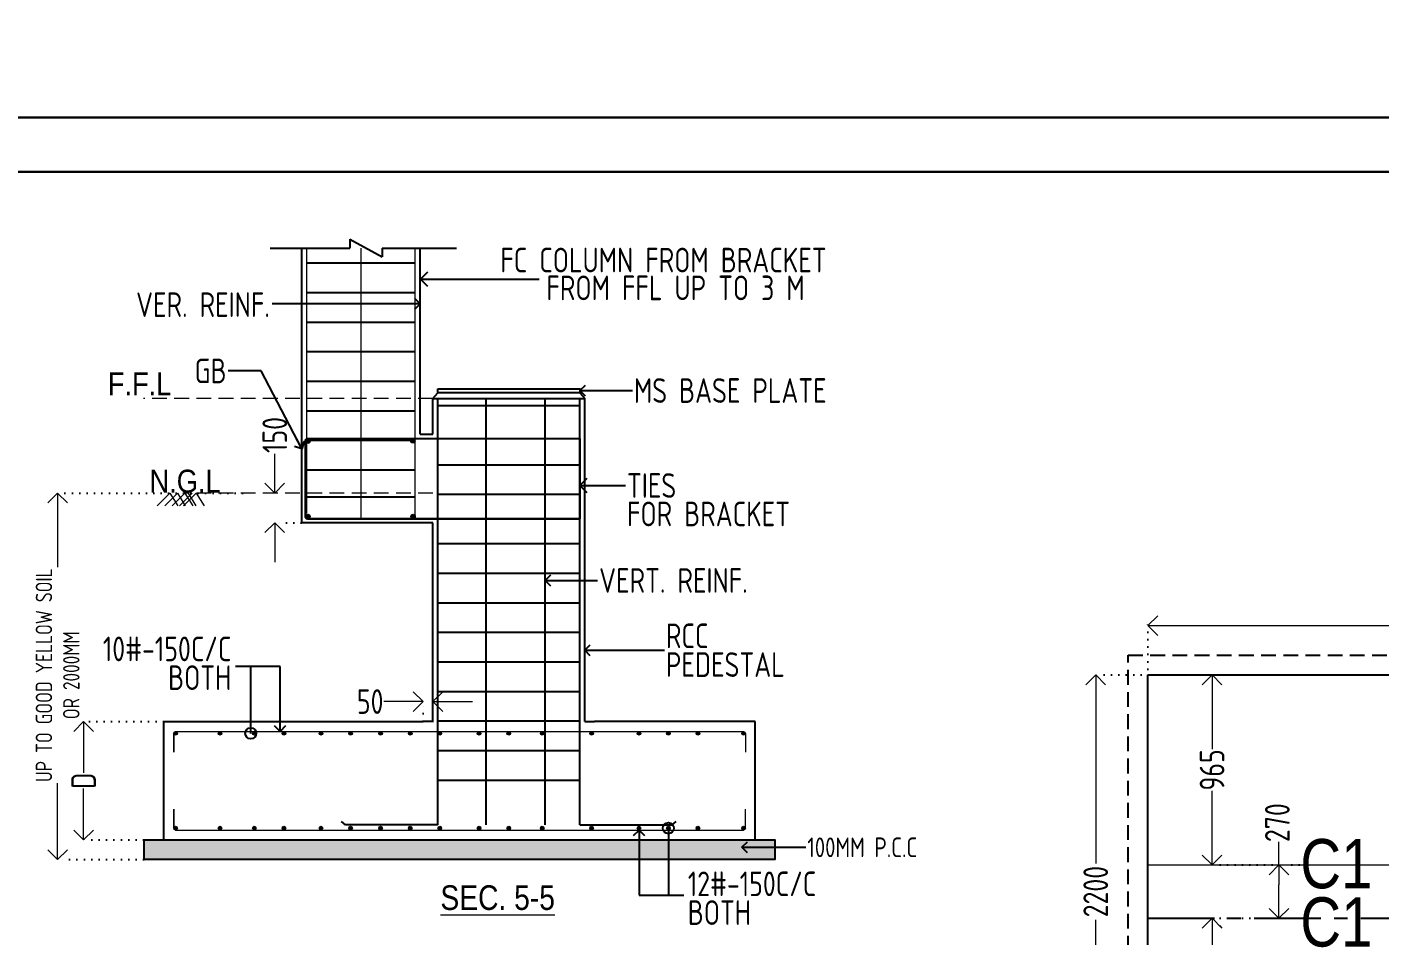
# Model space of a CAD drawing. Header units: inches. Extents: x -605 to 2991212, y -2872845 to 0.
# Drawn here: x 2415120 to 2428848, y -2122814 to -2113589 of the extents above; entities that cross this region are included whole.
import ezdxf
from ezdxf import colors
from ezdxf.entities.mleader import LeaderData, LeaderLine
from ezdxf.enums import TextEntityAlignment as Align
from ezdxf.math import Vec2, Vec3

# ---------------------------------------------------------------- set-up
doc = ezdxf.new("R2010")
doc.units = ezdxf.units.IN
doc.header["$LTSCALE"] = 600
doc.header["$MEASUREMENT"] = 0
for name, pattern in [('CENTER', [2, 1.25, -0.25, 0.25, -0.25]), ('DASHED2', [0.375, 0.25, -0.125]), ('DOT2', [0.125, 0, -0.125]), ('HIDDEN', [0.375, 0.25, -0.125])]:
    doc.linetypes.add(name, pattern=pattern)
for name, color, linetype, lineweight in [('PV_TEXT_ROMANS', 7, 'Continuous', 0), ('rDIMension', 1, 'Continuous', 18), ('rPCC DASH', 9, 'HIDDEN', 15), ('rRCC 1', 3, 'Continuous', 25), ('rRCC 2', 40, 'Continuous', 15), ('rREINF 1', 1, 'Continuous', 25), ('rSHEET', 2, 'Continuous', 30), ('TEXT3', 7, 'Continuous', 30)]:
    doc.layers.add(name, color=color, linetype=linetype, lineweight=lineweight)
doc.layers.add('S&T_HATCH', color=7, linetype='Continuous')
doc.layers.add('SnT-CENTER2', color=8, linetype='CENTER')
doc.styles.add('DIM', font='geniso.shx', dxfattribs={"width": 0.85})
doc.styles.add('J.P', font='ARIALN.TTF')
doc.styles.add('ROMANS', font='arial.ttf')
doc.styles.add('TEXT3', font='geniso.shx')
doc.dimstyles.new('ST-150', dxfattribs={"dimscale": 75, "dimtxt": 3, "dimasz": 2, "dimexe": 0.18, "dimexo": 0.0625, "dimgap": 0.2, "dimtad": 0, "dimdec": 0, "dimlfac": 2, "dimzin": 0, "dimdsep": 46, "dimtxsty": 'DIM', "dimblk": 'OPEN90', "dimcen": 0.09, "dimclrd": 256, "dimclrt": 7, "dimadec": 0, "dimazin": 0, "dimtfac": 1, "dimtdec": 0, "dimtofl": 0, "dimtmove": 0, "dimatfit": 3, "dimldrblk": 'OPEN90', "dimfxl": 1, "dimtolj": 1, "dimtzin": 0, "dimlwd": -1, "dimarcsym": 0})
doc.dimstyles.new('ST-50', dxfattribs={"dimscale": 100, "dimtxt": 2.5, "dimasz": 2, "dimexe": 0.18, "dimexo": 0.0625, "dimgap": 0.2, "dimtad": 0, "dimdec": 0, "dimlfac": 0.5, "dimzin": 0, "dimdsep": 46, "dimtxsty": 'DIM', "dimblk": 'OPEN90', "dimcen": 0.09, "dimclrd": 256, "dimclrt": 7, "dimadec": 0, "dimazin": 0, "dimtfac": 1, "dimtdec": 0, "dimtofl": 0, "dimtmove": 0, "dimatfit": 3, "dimldrblk": 'OPEN90', "dimfxl": 1, "dimtolj": 1, "dimtzin": 0, "dimlwd": -1, "dimarcsym": 0})

# ---------------------------------------------------------------- blocks, each defined once
blk = doc.blocks.new('_Open90')
at = {"color": 0, "linetype": 'ByBlock', "lineweight": -2}
for p, q in [((0, 0), (-1, 0)), ((-0.5, 0.5), (0, 0)), ((0, 0), (-0.5, -0.5))]:
    blk.add_line(p, q, dxfattribs=at)
blk = doc.blocks.new('*D26')
at = {"layer": 'Defpoints', "color": 0, "transparency": 16777216}
for p in [(2415430.485685596, -2118319.388490241), (2417313.856515855, -2118319.388490241), (2416309.080158251, -2122038.75070805)]:
    blk.add_point(p, dxfattribs=at)
at = {"layer": 'rDIMension', "color": 0, "linetype": 'DOT2', "lineweight": -2, "transparency": 16777216}
for p, q in [((2417307.606515855, -2118319.388490241), (2415412.485685596, -2118319.388490241)), ((2416302.830158251, -2122038.75070805), (2415412.485685596, -2122038.75070805))]:
    blk.add_line(p, q, dxfattribs=at)
at = {"layer": 'rDIMension', "transparency": 16777216}
for p, q in [((2415430.485685596, -2118519.388490241), (2415430.485685596, -2119071.14888398)), ((2415430.485685596, -2121838.75070805), (2415430.485685596, -2121264.492983981))]:
    blk.add_line(p, q, dxfattribs=at)
at = {"layer": 'rDIMension', "transparency": 16777216, "xscale": 200, "yscale": 200, "zscale": 200}
for p, rotation in [((2415430.485685596, -2118319.388490241), 90), ((2415430.485685596, -2122038.75070805), 270)]:
    blk.add_blockref('_Open90', p, dxfattribs=dict(at, rotation=rotation))
at = {"layer": 'rDIMension', "color": 7, "transparency": 16777216, "insert": (2415430.485685595, -2120167.82093398), "char_height": 250, "attachment_point": 5, "rotation": 90, "style": 'DIM'}
blk.add_mtext('\\A1;{\\H0.66667x;UP TO GOOD YELLOW SOIL\\POR 2000MM}', dxfattribs=at)
blk = doc.blocks.new('*D27')
at = {"layer": 'Defpoints', "color": 0, "transparency": 16777216}
for p in [(2417571.647917353, -2118319.388490241), (2417633.927539688, -2118619.388490241), (2417909.080158255, -2118619.388490241)]:
    blk.add_point(p, dxfattribs=at)
at = {"layer": 'rDIMension', "transparency": 16777216}
for p, q in [((2417633.927539688, -2118119.388490241), (2417633.927539688, -2117919.38849024)), ((2417633.927539688, -2118819.388490241), (2417633.927539688, -2119019.388490241))]:
    blk.add_line(p, q, dxfattribs=at)
at = {"layer": 'rDIMension', "color": 0, "linetype": 'DOT2', "lineweight": -2, "transparency": 16777216}
for p, q in [((2417577.897917353, -2118319.388490241), (2417651.927539688, -2118319.388490241)), ((2417902.830158255, -2118619.388490241), (2417615.927539688, -2118619.388490241))]:
    blk.add_line(p, q, dxfattribs=at)
at = {"layer": 'rDIMension', "transparency": 16777216, "xscale": 200, "yscale": 200, "zscale": 200}
for p, rotation in [((2417633.927539688, -2118319.388490241), 270), ((2417633.927539688, -2118619.388490241), 90)]:
    blk.add_blockref('_Open90', p, dxfattribs=dict(at, rotation=rotation))
at = {"layer": 'rDIMension', "color": 7, "transparency": 16777216, "insert": (2417633.927539687, -2117729.304828822), "char_height": 250, "attachment_point": 5, "rotation": 90, "style": 'DIM'}
blk.add_mtext('\\A1;150', dxfattribs=at)
blk = doc.blocks.new('*D29')
at = {"layer": 'Defpoints', "color": 0, "transparency": 16777216}
for p in [(2419139.080158243, -2120434.940736916), (2419139.080158243, -2120638.750708048), (2419239.080158243, -2120638.750708048)]:
    blk.add_point(p, dxfattribs=at)
at = {"layer": 'rDIMension', "transparency": 16777216}
for p, q in [((2418939.080158243, -2120434.940736916), (2418739.080158243, -2120434.940736916)), ((2419439.080158243, -2120434.940736916), (2419639.080158243, -2120434.940736916))]:
    blk.add_line(p, q, dxfattribs=at)
at = {"layer": 'rDIMension', "color": 0, "linetype": 'DOT2', "lineweight": -2, "transparency": 16777216}
for p, q in [((2419139.080158243, -2120632.500708048), (2419139.080158243, -2120416.940736916)), ((2419239.080158243, -2120632.500708048), (2419239.080158243, -2120416.940736916))]:
    blk.add_line(p, q, dxfattribs=at)
at = {"layer": 'rDIMension', "transparency": 16777216, "xscale": 200, "yscale": 200, "zscale": 200}
blk.add_blockref('_Open90', (2419139.080158243, -2120434.940736916), dxfattribs=at)
at = {"layer": 'rDIMension', "transparency": 16777216, "xscale": 200, "yscale": 200, "zscale": 200, "rotation": 180}
blk.add_blockref('_Open90', (2419239.080158243, -2120434.940736916), dxfattribs=at)
at = {"layer": 'rDIMension', "color": 7, "transparency": 16777216, "insert": (2418602.121496825, -2120434.940736916), "char_height": 250, "attachment_point": 5, "style": 'DIM'}
blk.add_mtext('\\A1;50', dxfattribs=at)
blk = doc.blocks.new('*D28')
at = {"layer": 'Defpoints', "color": 0, "transparency": 16777216}
for p in [(2415693.461995681, -2120638.750708049), (2419139.080158244, -2120638.750708049), (2416309.080158251, -2121838.75070805)]:
    blk.add_point(p, dxfattribs=at)
at = {"layer": 'rDIMension', "color": 0, "linetype": 'DOT2', "lineweight": -2, "transparency": 16777216}
for p, q in [((2419132.830158244, -2120638.750708049), (2415675.461995681, -2120638.750708049)), ((2416302.830158251, -2121838.75070805), (2415675.461995681, -2121838.75070805))]:
    blk.add_line(p, q, dxfattribs=at)
at = {"layer": 'rDIMension', "transparency": 16777216}
for p, q in [((2415693.461995681, -2120838.750708049), (2415693.461995681, -2121159.574306787)), ((2415693.461995681, -2121638.75070805), (2415693.461995681, -2121317.927109312))]:
    blk.add_line(p, q, dxfattribs=at)
at = {"layer": 'rDIMension', "transparency": 16777216, "xscale": 200, "yscale": 200, "zscale": 200}
for p, rotation in [((2415693.461995681, -2120638.750708049), 90), ((2415693.461995681, -2121838.75070805), 270)]:
    blk.add_blockref('_Open90', p, dxfattribs=dict(at, rotation=rotation))
at = {"layer": 'rDIMension', "color": 7, "transparency": 16777216, "insert": (2415693.46199568, -2121238.750708049), "char_height": 250, "attachment_point": 5, "rotation": 90, "style": 'DIM'}
blk.add_mtext('\\A1;D', dxfattribs=at)
blk = doc.blocks.new('*D515')
at = {"layer": 'Defpoints', "color": 0, "linetype": 'ByBlock'}
for p in [(2427144.071229577, -2120163.771297337), (2427758.966843121, -2120163.771297337), (2427758.966843121, -2122093.771297337)]:
    blk.add_point(p, dxfattribs=at)
at = {"layer": 'rDIMension', "color": 0, "linetype": 'DOT2', "lineweight": -2}
for p, q in [((2427752.716843121, -2120163.771297337), (2427126.071229577, -2120163.771297337)), ((2427752.716843121, -2122093.771297337), (2427126.071229577, -2122093.771297337))]:
    blk.add_line(p, q, dxfattribs=at)
at = {"layer": 'rDIMension', "linetype": 'ByBlock'}
for p, q in [((2427144.071229577, -2120363.771297337), (2427144.071229577, -2120917.521297336)), ((2427144.071229577, -2121893.771297337), (2427144.071229577, -2121340.021297336))]:
    blk.add_line(p, q, dxfattribs=at)
at = {"layer": 'rDIMension', "linetype": 'ByBlock', "xscale": 200, "yscale": 200, "zscale": 200}
for p, rotation in [((2427144.071229577, -2120163.771297337), 90), ((2427144.071229577, -2122093.771297337), 270)]:
    blk.add_blockref('_Open90', p, dxfattribs=dict(at, rotation=rotation))
at = {"layer": 'rDIMension', "color": 7, "linetype": 'ByBlock', "insert": (2427144.071229577, -2121128.771297337), "char_height": 250, "attachment_point": 5, "rotation": 90, "style": 'DIM'}
blk.add_mtext('\\A1;965', dxfattribs=at)
blk = doc.blocks.new('*D516')
at = {"layer": 'Defpoints', "color": 0, "linetype": 'ByBlock'}
for p in [(2427758.966843121, -2122633.771297337), (2427144.071229577, -2124563.771297337), (2427758.966843121, -2124563.771297337)]:
    blk.add_point(p, dxfattribs=at)
at = {"layer": 'rDIMension', "color": 0, "linetype": 'DOT2', "lineweight": -2}
for p, q in [((2427752.716843121, -2122633.771297337), (2427126.071229577, -2122633.771297337)), ((2427752.716843121, -2124563.771297337), (2427126.071229577, -2124563.771297337))]:
    blk.add_line(p, q, dxfattribs=at)
at = {"layer": 'rDIMension', "linetype": 'ByBlock'}
for p, q in [((2427144.071229577, -2122833.771297337), (2427144.071229577, -2123387.521297336)), ((2427144.071229577, -2124363.771297337), (2427144.071229577, -2123810.021297336))]:
    blk.add_line(p, q, dxfattribs=at)
at = {"layer": 'rDIMension', "linetype": 'ByBlock', "xscale": 200, "yscale": 200, "zscale": 200}
for p, rotation in [((2427144.071229577, -2122633.771297337), 90), ((2427144.071229577, -2124563.771297337), 270)]:
    blk.add_blockref('_Open90', p, dxfattribs=dict(at, rotation=rotation))
at = {"layer": 'rDIMension', "color": 7, "linetype": 'ByBlock', "insert": (2427144.071229577, -2123598.771297337), "char_height": 250, "attachment_point": 5, "rotation": 90, "style": 'DIM'}
blk.add_mtext('\\A1;965', dxfattribs=at)
blk = doc.blocks.new('*D517')
at = {"layer": 'Defpoints', "color": 0, "linetype": 'ByBlock'}
for p in [(2427822.576734177, -2122093.771297337), (2428034.609704365, -2122093.771297337), (2428034.609704365, -2122633.771297337)]:
    blk.add_point(p, dxfattribs=at)
at = {"layer": 'rDIMension', "linetype": 'ByBlock'}
for p, q in [((2427822.576734177, -2122093.771297337), (2427822.576734177, -2121859.413682436)), ((2427822.576734177, -2122433.771297337), (2427822.576734177, -2122293.771297337))]:
    blk.add_line(p, q, dxfattribs=at)
at = {"layer": 'rDIMension', "color": 0, "linetype": 'DOT2', "lineweight": -2}
for p, q in [((2428028.359704365, -2122093.771297337), (2427804.576734177, -2122093.771297337)), ((2428028.359704365, -2122633.771297337), (2427804.576734177, -2122633.771297337))]:
    blk.add_line(p, q, dxfattribs=at)
at = {"layer": 'rDIMension', "linetype": 'ByBlock', "xscale": 200, "yscale": 200, "zscale": 200}
for p, rotation in [((2427822.576734177, -2122093.771297337), 90), ((2427822.576734177, -2122633.771297337), 270)]:
    blk.add_blockref('_Open90', p, dxfattribs=dict(at, rotation=rotation))
at = {"layer": 'rDIMension', "color": 7, "linetype": 'ByBlock', "insert": (2427806.736380448, -2121663.920374748), "char_height": 250, "attachment_point": 5, "rotation": 90, "style": 'DIM'}
blk.add_mtext('\\A1;270', dxfattribs=at)
blk = doc.blocks.new('*D520')
at = {"layer": 'Defpoints', "color": 0, "linetype": 'ByBlock'}
for p in [(2432492.344440467, -2119664.412194457), (2426492.344440467, -2120937.521297337), (2432492.344440467, -2120937.521297337)]:
    blk.add_point(p, dxfattribs=at)
at = {"layer": 'rDIMension', "color": 0, "linetype": 'DOT2', "lineweight": -2}
for p, q in [((2426492.344440467, -2120931.271297337), (2426492.344440467, -2119646.412194457)), ((2432492.344440467, -2120931.271297337), (2432492.344440467, -2119646.412194457))]:
    blk.add_line(p, q, dxfattribs=at)
at = {"layer": 'rDIMension', "linetype": 'ByBlock'}
for p, q in [((2426692.344440467, -2119664.412194457), (2429206.63577905, -2119664.412194457)), ((2432292.344440467, -2119664.412194457), (2429778.053101885, -2119664.412194457))]:
    blk.add_line(p, q, dxfattribs=at)
at = {"layer": 'rDIMension', "linetype": 'ByBlock', "xscale": 200, "yscale": 200, "zscale": 200, "rotation": 180}
blk.add_blockref('_Open90', (2426492.344440467, -2119664.412194457), dxfattribs=at)
at = {"layer": 'rDIMension', "linetype": 'ByBlock', "xscale": 200, "yscale": 200, "zscale": 200}
blk.add_blockref('_Open90', (2432492.344440467, -2119664.412194457), dxfattribs=at)
at = {"layer": 'rDIMension', "color": 7, "linetype": 'ByBlock', "insert": (2429492.344440467, -2119664.412194457), "char_height": 250, "attachment_point": 5, "style": 'DIM'}
blk.add_mtext('\\A1;3000', dxfattribs=at)
blk = doc.blocks.new('*D521')
at = {"layer": 'Defpoints', "color": 0, "linetype": 'ByBlock'}
for p in [(2428758.462103956, -2120163.771297337), (2425963.602515671, -2124563.771297337), (2428758.462103956, -2124563.771297337)]:
    blk.add_point(p, dxfattribs=at)
at = {"layer": 'rDIMension', "color": 0, "linetype": 'DOT2', "lineweight": -2}
for p, q in [((2428752.212103956, -2120163.771297337), (2425945.602515671, -2120163.771297337)), ((2428752.212103956, -2124563.771297337), (2425945.602515671, -2124563.771297337))]:
    blk.add_line(p, q, dxfattribs=at)
at = {"layer": 'rDIMension', "linetype": 'ByBlock'}
for p, q in [((2425963.602515671, -2120363.771297337), (2425963.602515671, -2122078.062635919)), ((2425963.602515671, -2124363.771297337), (2425963.602515671, -2122649.479958754))]:
    blk.add_line(p, q, dxfattribs=at)
at = {"layer": 'rDIMension', "linetype": 'ByBlock', "xscale": 200, "yscale": 200, "zscale": 200}
for p, rotation in [((2425963.602515671, -2120163.771297337), 90), ((2425963.602515671, -2124563.771297337), 270)]:
    blk.add_blockref('_Open90', p, dxfattribs=dict(at, rotation=rotation))
at = {"layer": 'rDIMension', "color": 7, "linetype": 'ByBlock', "insert": (2425963.602515671, -2122363.771297337), "char_height": 250, "attachment_point": 5, "rotation": 90, "style": 'DIM'}
blk.add_mtext('\\A1;2200', dxfattribs=at)
blk = doc.blocks.new('_DotBlank')
at = {"color": 0, "linetype": 'ByBlock', "lineweight": -2}
blk.add_line((-0.5, 0), (-1, 0), dxfattribs=at)
blk.add_circle((0, 0), 0.5, dxfattribs=at)

msp = doc.modelspace()

# ---------------------------------------------------------------- hatches: boundary and pattern name
at = {"layer": 'rRCC 2'}
h = msp.add_hatch(color=256, dxfattribs=at)
h.dxf.hatch_style = 1
h.paths.add_polyline_path([(2417947.640337783, -2117792.11663395, -1), (2417992.825087818, -2117792.20310906, -1)])
h = msp.add_hatch(color=256, dxfattribs=at)
h.dxf.hatch_style = 1
h.paths.add_polyline_path([(2419012.280462075, -2117789.202472992, -1), (2419057.46521211, -2117789.288948102, -1)])
h = msp.add_hatch(color=256, dxfattribs=at)
h.dxf.hatch_style = 1
h.paths.add_polyline_path([(2417946.190377521, -2118556.322135331, -1), (2417991.375127557, -2118556.408610441, -1)])
h = msp.add_hatch(color=256, dxfattribs=at)
h.dxf.hatch_style = 1
h.paths.add_polyline_path([(2419014.70792364, -2118556.881654234, -1), (2419059.892673675, -2118556.968129345, -1)])
h = msp.add_hatch(color=256, dxfattribs=at)
h.dxf.hatch_style = 1
edge = h.paths.add_edge_path()
edge.add_arc((2416627.780938189, -2120757.451487988), 18.70077993899758, 0, 360, ccw=False)
h = msp.add_hatch(color=256, dxfattribs=at)
h.dxf.hatch_style = 1
edge = h.paths.add_edge_path()
edge.add_arc((2417077.780938179, -2120757.451487988), 18.70077993899758, 0, 360, ccw=False)
h = msp.add_hatch(color=256, dxfattribs=at)
h.dxf.hatch_style = 1
edge = h.paths.add_edge_path()
edge.add_arc((2417426.309317314, -2120757.451487988), 18.70077993899758, 0, 360, ccw=False)
h = msp.add_hatch(color=256, dxfattribs=at)
h.dxf.hatch_style = 1
edge = h.paths.add_edge_path()
edge.add_arc((2417726.309317314, -2120757.451487988), 18.70077993899758, 0, 360, ccw=False)
h = msp.add_hatch(color=256, dxfattribs=at)
h.dxf.hatch_style = 1
edge = h.paths.add_edge_path()
edge.add_arc((2418103.033467275, -2120757.451487988), 18.70077993899758, 0, 360, ccw=False)
h = msp.add_hatch(color=256, dxfattribs=at)
h.dxf.hatch_style = 1
edge = h.paths.add_edge_path()
edge.add_arc((2418403.033467275, -2120757.451487988), 18.70077993899758, 0, 360, ccw=False)
h = msp.add_hatch(color=256, dxfattribs=at)
h.dxf.hatch_style = 1
edge = h.paths.add_edge_path()
edge.add_arc((2418707.780938182, -2120757.451487988), 18.70077993899758, 0, 360, ccw=False)
h = msp.add_hatch(color=256, dxfattribs=at)
h.dxf.hatch_style = 1
edge = h.paths.add_edge_path()
edge.add_arc((2419007.780938182, -2120757.451487988), 18.70077993899758, 0, 360, ccw=False)
h = msp.add_hatch(color=256, dxfattribs=at)
h.dxf.hatch_style = 1
edge = h.paths.add_edge_path()
edge.add_arc((2419307.780938182, -2120757.451487988), 18.70077993899758, 0, 360, ccw=False)
h = msp.add_hatch(color=256, dxfattribs=at)
h.dxf.hatch_style = 1
edge = h.paths.add_edge_path()
edge.add_arc((2419707.585559465, -2120757.451487988), 18.70077993899758, 0, 360, ccw=False)
h = msp.add_hatch(color=256, dxfattribs=at)
h.dxf.hatch_style = 1
edge = h.paths.add_edge_path()
edge.add_arc((2420007.585559465, -2120757.451487988), 18.70077993899758, 0, 360, ccw=False)
h = msp.add_hatch(color=256, dxfattribs=at)
h.dxf.hatch_style = 1
edge = h.paths.add_edge_path()
edge.add_arc((2420347.780938183, -2120757.451487988), 18.70077993899758, 0, 360, ccw=False)
h = msp.add_hatch(color=256, dxfattribs=at)
h.dxf.hatch_style = 1
edge = h.paths.add_edge_path()
edge.add_arc((2420847.780938183, -2120757.451487988), 18.70077993899758, 0, 360, ccw=False)
h = msp.add_hatch(color=256, dxfattribs=at)
h.dxf.hatch_style = 1
edge = h.paths.add_edge_path()
edge.add_arc((2421329.526574352, -2120757.451487988), 18.70077993899758, 0, 360, ccw=False)
h = msp.add_hatch(color=256, dxfattribs=at)
h.dxf.hatch_style = 1
edge = h.paths.add_edge_path()
edge.add_arc((2421627.780938189, -2120757.451487988), 18.70077993899758, 0, 360, ccw=False)
h = msp.add_hatch(color=256, dxfattribs=at)
h.dxf.hatch_style = 1
edge = h.paths.add_edge_path()
edge.add_arc((2421927.780938189, -2120757.451487988), 18.70077993899758, 0, 360, ccw=False)
h = msp.add_hatch(color=256, dxfattribs=at)
h.dxf.hatch_style = 1
edge = h.paths.add_edge_path()
edge.add_arc((2422390.379378312, -2120757.451487987), 18.70077993899758, 0, 360, ccw=False)
h = msp.add_hatch(color=256, dxfattribs=at)
h.dxf.hatch_style = 1
edge = h.paths.add_edge_path()
edge.add_arc((2416627.780938189, -2121720.049928109), 18.70077993899758, 0, 360)
h = msp.add_hatch(color=256, dxfattribs=at)
h.dxf.hatch_style = 1
edge = h.paths.add_edge_path()
edge.add_arc((2417077.780938179, -2121720.049928109), 18.70077993899758, 0, 360)
h = msp.add_hatch(color=256, dxfattribs=at)
h.dxf.hatch_style = 1
edge = h.paths.add_edge_path()
edge.add_arc((2417426.309317314, -2121720.049928109), 18.70077993899758, 0, 360)
h = msp.add_hatch(color=256, dxfattribs=at)
h.dxf.hatch_style = 1
edge = h.paths.add_edge_path()
edge.add_arc((2417726.309317314, -2121720.049928109), 18.70077993899758, 0, 360)
h = msp.add_hatch(color=256, dxfattribs=at)
h.dxf.hatch_style = 1
edge = h.paths.add_edge_path()
edge.add_arc((2418103.033467275, -2121720.049928109), 18.70077993899758, 0, 360)
h = msp.add_hatch(color=256, dxfattribs=at)
h.dxf.hatch_style = 1
edge = h.paths.add_edge_path()
edge.add_arc((2418403.033467275, -2121720.049928109), 18.70077993899758, 0, 360)
h = msp.add_hatch(color=256, dxfattribs=at)
h.dxf.hatch_style = 1
edge = h.paths.add_edge_path()
edge.add_arc((2418707.780938182, -2121720.049928109), 18.70077993899758, 0, 360)
h = msp.add_hatch(color=256, dxfattribs=at)
h.dxf.hatch_style = 1
edge = h.paths.add_edge_path()
edge.add_arc((2419007.780938182, -2121720.049928109), 18.70077993899758, 0, 360)
h = msp.add_hatch(color=256, dxfattribs=at)
h.dxf.hatch_style = 1
edge = h.paths.add_edge_path()
edge.add_arc((2419307.780938182, -2121720.049928109), 18.70077993899758, 0, 360)
h = msp.add_hatch(color=256, dxfattribs=at)
h.dxf.hatch_style = 1
edge = h.paths.add_edge_path()
edge.add_arc((2419707.585559465, -2121720.049928109), 18.70077993899758, 0, 360)
h = msp.add_hatch(color=256, dxfattribs=at)
h.dxf.hatch_style = 1
edge = h.paths.add_edge_path()
edge.add_arc((2420007.585559465, -2121720.049928109), 18.70077993899758, 0, 360)
h = msp.add_hatch(color=256, dxfattribs=at)
h.dxf.hatch_style = 1
edge = h.paths.add_edge_path()
edge.add_arc((2420347.780938183, -2121720.049928109), 18.70077993899758, 0, 360)
h = msp.add_hatch(color=256, dxfattribs=at)
h.dxf.hatch_style = 1
edge = h.paths.add_edge_path()
edge.add_arc((2420847.780938183, -2121720.049928109), 18.70077993899758, 0, 360)
h = msp.add_hatch(color=256, dxfattribs=at)
h.dxf.hatch_style = 1
edge = h.paths.add_edge_path()
edge.add_arc((2421329.526574352, -2121720.049928109), 18.70077993899758, 0, 360)
h = msp.add_hatch(color=256, dxfattribs=at)
h.dxf.hatch_style = 1
edge = h.paths.add_edge_path()
edge.add_arc((2421627.780938189, -2121720.049928109), 18.70077993899758, 0, 360)
h = msp.add_hatch(color=256, dxfattribs=at)
h.dxf.hatch_style = 1
edge = h.paths.add_edge_path()
edge.add_arc((2421927.780938189, -2121720.049928109), 18.70077993899758, 0, 360)
h = msp.add_hatch(color=256, dxfattribs=at)
h.dxf.hatch_style = 1
edge = h.paths.add_edge_path()
edge.add_arc((2422390.379378312, -2121720.049928109), 18.70077993899758, 0, 360)
at = {"layer": 'S&T_HATCH', "linetype": 'ByBlock', "transparency": 33554559}
h = msp.add_hatch(dxfattribs=at)
h.set_pattern_fill('AR-CONC', color=256, scale=30)
h.set_pattern_definition([(49.99999999999999, (37136.40799133945, -89874.38680526707), (215.178054780226, -18.82564049477853), [22.5, -247.5]), (355, (37136.40799133945, -89874.38680526707), (-41.6254000839, 225.6576401100035), [18, -198]), (100.45144446, (37154.33949563945, -89875.95560846708), (173.5526540181336, 206.8319972905888), [19.12205759999996, -210.3426335999997]), (46.18420000000001, (37136.40799133945, -89814.38680526707), (320.1723992014717, -49.65578423792296), [33.75, -371.25]), (96.63563549, (37163.08901483945, -89818.52479736708), (280.3985837022685, 292.2355802323651), [28.6831026, -315.5141279999999]), (351.1841639899999, (37136.40799133945, -89814.38680526707), (280.3985835164319, 292.2355800809971), [27, -297.0000003]), (21, (37166.40799133945, -89829.38680526707), (179.0721156355385, -120.7856671996016), [22.5, -247.5]), (326.0000000000001, (37166.40799133945, -89829.38680526707), (72.99459957647451, 217.5450135140559), [18, -198]), (71.45144474, (37181.33066753946, -89839.45227746706), (252.0667130189913, 96.75934584190615), [19.122057, -210.3426336]), (37.50000000000001, (37136.40799133945, -89874.38680526707), (3.647956595187201, 99.86815614939344), [0, -195.6, 0, -201, 0, -198.75]), (7.499999999999999, (37136.40799133945, -89874.38680526707), (78.92086123264458, 118.3235135647081), [0, -114.6, 0, -191.1, 0, -75.75]), (327.5, (37069.50799133945, -89874.38680526707), (160.1467308517227, -6.766461520313927), [0, -75, 0, -234, 0, -310.5]), (317.5, (37039.50799133945, -89874.38680526707), (174.9558508027159, 30.03149469969532), [0, -97.5, 0, -155.4, 0, -220.5])])
h.paths.add_polyline_path([(2422709.080158251, -2121838.750708048), (2416309.08015825, -2121838.750708048), (2416309.08015825, -2122038.750708048), (2422709.080158251, -2122038.750708048)])

# ---------------------------------------------------------------- linework, layer by layer
at = {"color": 7, "linetype": 'DASHED2'}
msp.add_lwpolyline([(2426292.344440467, -2119963.771297337), (2432692.344440467, -2119963.771297337), (2432692.344440467, -2124763.771297337), (2426292.344440467, -2124763.771297337)], close=True, dxfattribs=at)
at = {"color": 1, "linetype": 'ByBlock'}
msp.add_lwpolyline([(2426492.344440467, -2120163.771297337), (2432492.344440467, -2120163.771297337), (2432492.344440467, -2124563.771297337), (2426492.344440467, -2124563.771297337)], close=True, dxfattribs=at)
at = {"layer": 'rPCC DASH'}
for p, q in [((2419239.080158243, -2117359.38849024), (2416303.449968969, -2117359.38849024)), ((2419239.080158243, -2118319.38849024), (2416712.521409742, -2118319.38849024))]:
    msp.add_line(p, q, dxfattribs=at)
at = {"layer": 'rRCC 1'}
for p, q in [((2418396.643701411, -2115741.696883098), (2418722.536062428, -2115921.842520772)), ((2418396.643701411, -2115741.696883098), (2418396.643701411, -2115831.769701935)), ((2417587.42437206, -2115831.769701935), (2418396.643701412, -2115831.769701935)), ((2417909.080158254, -2118619.38849024), (2417909.080158254, -2115831.769701935)), ((2418722.536062428, -2115831.769701935), (2419478.327405539, -2115831.769701935)), ((2418722.536062428, -2115831.769701935), (2418722.536062428, -2115921.842520772)), ((2419109.080158254, -2117719.38849024), (2419109.080158254, -2115831.769701935)), ((2419239.080158243, -2117719.38849024), (2419239.080158243, -2117359.38849024)), ((2419239.080158243, -2117359.38849024), (2420779.080158244, -2117359.38849024)), ((2420779.080158244, -2120638.750708048), (2420779.080158244, -2117359.38849024)), ((2417909.080158254, -2118619.38849024), (2417909.080158254, -2118319.38849024)), ((2419239.080158243, -2120638.750708048), (2419239.080158243, -2118619.38849024)), ((2416509.08015825, -2121838.750708048), (2416509.08015825, -2120638.750708048)), ((2416509.08015825, -2120638.750708048), (2419139.080158243, -2120638.750708048)), ((2419239.080158243, -2120638.750708048), (2419139.080158243, -2120638.750708048)), ((2420779.080158243, -2120638.750708048), (2420879.080158243, -2120638.750708048)), ((2422509.08015825, -2120638.750708048), (2420879.080158243, -2120638.750708048)), ((2422509.08015825, -2121838.750708048), (2422509.08015825, -2120638.750708048))]:
    msp.add_line(p, q, dxfattribs=at)
at = {"layer": 'rRCC 1', "color": 2}
for p, q in [((2417959.080158254, -2115982.808094747), (2419059.080158254, -2115982.808094747)), ((2417959.080158254, -2116282.808094747), (2419059.080158254, -2116282.808094747)), ((2417959.080158254, -2116582.808094747), (2419059.080158254, -2116582.808094747)), ((2417959.080158254, -2116882.808094747), (2419059.080158254, -2116882.808094747)), ((2417959.080158254, -2117182.808094747), (2419059.080158254, -2117182.808094747)), ((2419289.080158243, -2121684.875942028), (2419289.080158243, -2117359.38849024)), ((2419779.513444226, -2121684.875942028), (2419779.513444226, -2117359.38849024)), ((2420379.080158244, -2121684.875942028), (2420379.080158244, -2117359.38849024)), ((2420379.080158244, -2121684.875942028), (2420379.080158244, -2117359.38849024)), ((2420729.080158244, -2121684.875942028), (2420729.080158244, -2117359.38849024)), ((2417959.080158254, -2117482.808094747), (2419059.080158254, -2117482.808094747)), ((2419289.080158243, -2121684.875942028), (2419289.080158243, -2117431.378828173)), ((2419289.080158243, -2117431.378828173), (2420729.080158244, -2117431.378828173)), ((2417959.080158254, -2117782.808094747), (2419059.080158255, -2117782.808094747)), ((2417959.080158254, -2118082.808094747), (2419059.080158254, -2118082.808094747)), ((2419289.080158243, -2118031.378828173), (2420729.080158244, -2118031.378828173)), ((2417959.080158254, -2118356.419768865), (2419059.080158254, -2118356.419768865)), ((2419289.080158243, -2118331.378828173), (2420729.080158244, -2118331.378828173)), ((2417967.138471781, -2118580.64567416), (2420729.080158244, -2118581.641209591)), ((2419289.080158243, -2118831.378828173), (2420729.080158244, -2118831.378828173)), ((2419289.080158243, -2119131.378828173), (2420729.080158244, -2119131.378828173)), ((2419289.080158243, -2119431.378828173), (2420729.080158244, -2119431.378828173)), ((2419289.080158243, -2119731.378828173), (2420729.080158244, -2119731.378828173)), ((2419289.080158243, -2120031.378828173), (2420729.080158244, -2120031.378828173)), ((2419289.080158243, -2120331.378828173), (2420729.080158244, -2120331.378828173)), ((2419289.080158243, -2120631.378828173), (2420729.080158244, -2120631.378828173)), ((2419289.080158243, -2120931.378828173), (2420729.080158244, -2120931.378828173)), ((2419289.080158243, -2121231.378828173), (2420729.080158244, -2121231.378828173)), ((2418350.920158247, -2121684.875942028), (2418310.799392184, -2121650.875358037)), ((2421667.24015824, -2121684.875942028), (2421707.360924303, -2121650.875358037)), ((2419289.080158243, -2121684.875942028), (2418350.920158247, -2121684.875942028)), ((2420729.080158244, -2121684.875942028), (2421667.24015824, -2121684.875942028))]:
    msp.add_line(p, q, dxfattribs=at)
at = {"layer": 'rRCC 1', "color": 0}
for p, q in [((2419239.080158243, -2117359.38849024), (2419289.080158243, -2117301.80621054)), ((2420729.080158244, -2117301.80621054), (2420779.080158244, -2117359.38849024))]:
    msp.add_line(p, q, dxfattribs=at)
msp.add_lwpolyline([(2419289.080158243, -2117260.97373449), (2420729.080158244, -2117260.97373449), (2420729.080158244, -2117301.80621054), (2419289.080158243, -2117301.80621054)], close=True, dxfattribs=at)
at = {"layer": 'rRCC 1'}
for points in [[(2419239.080158243, -2118619.38849024), (2417909.080158254, -2118619.38849024), (2417909.080158254, -2117719.38849024)], [(2419109.080158254, -2117719.38849024), (2419239.080158243, -2117719.38849024)], [(2419239.080158243, -2118581.014340492), (2419239.080158243, -2118581.037352812)]]:
    msp.add_lwpolyline(points, dxfattribs=at)
at = {"layer": 'rRCC 1', "color": 2}
msp.add_lwpolyline([(2417965.205785102, -2117765.798476668), (2420729.080158244, -2117765.798476668), (2420729.080158244, -2118581.641209591), (2417965.19019261, -2118580.644155233, -0.4139852340272943), (2417945.205785102, -2118560.644161311), (2417945.205785102, -2117785.798476668, -0.414213562373095)], format="xyb", close=True, dxfattribs=at)
at = {"layer": 'rRCC 1'}
msp.add_lwpolyline([(2416309.08015825, -2121838.750708048), (2422709.080158251, -2121838.750708048), (2422709.080158251, -2122038.750708048), (2416309.08015825, -2122038.750708048)], close=True, dxfattribs=at)
at = {"layer": 'rRCC 2'}
for p, q in [((2417959.080158254, -2118526.226984055), (2417959.080158254, -2115831.769701935)), ((2418509.080158255, -2118580.920056634), (2418509.080158254, -2115831.769701935)), ((2419059.080158254, -2118526.226984055), (2419059.080158254, -2115831.769701934)), ((2419059.080158255, -2118580.920056634), (2419059.080158254, -2115831.769701935)), ((2416568.856515867, -2118319.38849024), (2416440.977201718, -2118447.445375333)), ((2416645.949712725, -2118319.38849024), (2416518.070398577, -2118447.445375333)), ((2416568.856515867, -2118319.38849024), (2416648.666583098, -2118447.445375333)), ((2416721.794877258, -2118319.38849024), (2416593.915563108, -2118447.445375333)), ((2416645.949712725, -2118319.38849024), (2416725.759779956, -2118447.445375333)), ((2416794.028748251, -2118319.38849024), (2416666.149434102, -2118447.445375333)), ((2416836.178128618, -2118319.38849024), (2416708.298814469, -2118447.445375333)), ((2416721.794877258, -2118319.38849024), (2416801.604944488, -2118447.445375333)), ((2416754.014400424, -2118319.38849024), (2416833.824467653, -2118447.445375333)), ((2416836.178128618, -2118319.38849024), (2416915.988195849, -2118447.445375333))]:
    msp.add_line(p, q, dxfattribs=at)
for points in [[(2416609.08015825, -2120948.750708049), (2416609.08015825, -2120757.451487988)], [(2416609.08015825, -2120757.451487988), (2416609.08015825, -2120948.750708048)], [(2416627.780938189, -2120738.750708049), (2422390.379378312, -2120738.750708048)], [(2422409.080158251, -2120757.451487987), (2422409.080158251, -2120948.750708048)], [(2416609.08015825, -2121528.750708048), (2416609.08015825, -2121720.049928109)], [(2416609.08015825, -2121720.049928109), (2416609.08015825, -2121528.750708048)], [(2422409.080158251, -2121720.049928109), (2422409.080158251, -2121528.750708048)], [(2416627.780938189, -2121738.750708048), (2422390.379378312, -2121738.750708048)]]:
    msp.add_lwpolyline(points, dxfattribs=at)
for centre, radius in [((2417970.232712801, -2117792.159871506), 22.59241639155215), ((2417970.232712801, -2117792.159871505), 22.59241639155215), ((2419034.872837093, -2117789.245710547), 22.59241639155215), ((2419034.872837093, -2117789.245710547), 22.59241639155215), ((2417968.782752539, -2118556.365372886), 22.59241639155215), ((2417968.782752539, -2118556.365372886), 22.59241639155215), ((2419037.300298657, -2118556.924891789), 22.59241639155215), ((2419037.300298657, -2118556.924891789), 22.59241639155215), ((2416627.780938189, -2120757.451487988), 18.70077993899758), ((2416627.780938189, -2120757.451487988), 18.70077993899758), ((2417077.780938179, -2120757.451487988), 18.70077993899758), ((2417077.780938179, -2120757.451487988), 18.70077993899758), ((2417426.309317314, -2120757.451487988), 18.70077993899758), ((2417426.309317314, -2120757.451487988), 18.70077993899758), ((2417726.309317314, -2120757.451487988), 18.70077993899758), ((2417726.309317314, -2120757.451487988), 18.70077993899758), ((2418103.033467275, -2120757.451487988), 18.70077993899758), ((2418103.033467275, -2120757.451487988), 18.70077993899758), ((2418403.033467275, -2120757.451487988), 18.70077993899758), ((2418403.033467275, -2120757.451487988), 18.70077993899758), ((2418707.780938182, -2120757.451487988), 18.70077993899758), ((2418707.780938182, -2120757.451487988), 18.70077993899758), ((2419007.780938182, -2120757.451487988), 18.70077993899758), ((2419007.780938182, -2120757.451487988), 18.70077993899758), ((2419307.780938182, -2120757.451487988), 18.70077993899758), ((2419307.780938182, -2120757.451487988), 18.70077993899758), ((2419707.585559465, -2120757.451487988), 18.70077993899758), ((2419707.585559465, -2120757.451487988), 18.70077993899758), ((2420007.585559465, -2120757.451487988), 18.70077993899758), ((2420007.585559465, -2120757.451487988), 18.70077993899758), ((2420347.780938183, -2120757.451487988), 18.70077993899758), ((2420347.780938183, -2120757.451487988), 18.70077993899758), ((2420847.780938183, -2120757.451487988), 18.70077993899758), ((2420847.780938183, -2120757.451487988), 18.70077993899758), ((2421329.526574352, -2120757.451487988), 18.70077993899758), ((2421329.526574352, -2120757.451487988), 18.70077993899758), ((2421627.780938189, -2120757.451487988), 18.70077993899758), ((2421627.780938189, -2120757.451487988), 18.70077993899758), ((2421927.780938189, -2120757.451487988), 18.70077993899758), ((2421927.780938189, -2120757.451487988), 18.70077993899758), ((2422390.379378312, -2120757.451487987), 18.70077993899758), ((2422390.379378312, -2120757.451487987), 18.70077993899758), ((2416627.780938189, -2121720.049928109), 18.70077993899758), ((2416627.780938189, -2121720.049928109), 18.70077993899758), ((2417077.780938179, -2121720.049928109), 18.70077993899758), ((2417077.780938179, -2121720.049928109), 18.70077993899758), ((2417426.309317314, -2121720.049928109), 18.70077993899758), ((2417426.309317314, -2121720.049928109), 18.70077993899758), ((2417726.309317314, -2121720.049928109), 18.70077993899758), ((2417726.309317314, -2121720.049928109), 18.70077993899758), ((2418103.033467275, -2121720.049928109), 18.70077993899758), ((2418103.033467275, -2121720.049928109), 18.70077993899758), ((2418403.033467275, -2121720.049928109), 18.70077993899758), ((2418403.033467275, -2121720.049928109), 18.70077993899758), ((2418707.780938182, -2121720.049928109), 18.70077993899758), ((2418707.780938182, -2121720.049928109), 18.70077993899758), ((2419007.780938182, -2121720.049928109), 18.70077993899758), ((2419007.780938182, -2121720.049928109), 18.70077993899758), ((2419307.780938182, -2121720.049928109), 18.70077993899758), ((2419307.780938182, -2121720.049928109), 18.70077993899758), ((2419707.585559465, -2121720.049928109), 18.70077993899758), ((2419707.585559465, -2121720.049928109), 18.70077993899758), ((2420007.585559465, -2121720.049928109), 18.70077993899758), ((2420007.585559465, -2121720.049928109), 18.70077993899758), ((2420347.780938183, -2121720.049928109), 18.70077993899758), ((2420347.780938183, -2121720.049928109), 18.70077993899758), ((2420847.780938183, -2121720.049928109), 18.70077993899758), ((2420847.780938183, -2121720.049928109), 18.70077993899758), ((2421329.526574352, -2121720.049928109), 18.70077993899758), ((2421329.526574352, -2121720.049928109), 18.70077993899758), ((2421627.780938189, -2121720.049928109), 18.70077993899758), ((2421627.780938189, -2121720.049928109), 18.70077993899758), ((2421927.780938189, -2121720.049928109), 18.70077993899758), ((2421927.780938189, -2121720.049928109), 18.70077993899758), ((2422390.379378312, -2121720.049928109), 18.70077993899758), ((2422390.379378312, -2121720.049928109), 18.70077993899758)]:
    msp.add_circle(centre, radius, dxfattribs=at)
at = {"layer": 'rSHEET'}
msp.add_lwpolyline([(2379156.985346987, -2155416.219852084), (2437014.36531185, -2155416.219852084), (2437014.36531185, -2114506.919551145), (2379156.985346987, -2114506.919551145)], close=True, dxfattribs=at)
msp.add_lwpolyline([(2380121.275013069, -2154866.230354306), (2436050.075645769, -2154866.230354306, 0.414213562373095), (2436463.342645519, -2154452.963354557), (2436463.342645519, -2115470.176048673, 0.414213562373095), (2436050.07564577, -2115056.909048924), (2380121.275013069, -2115056.909048924, 0.414213562373095), (2379708.008013319, -2115470.176048673), (2379708.008013319, -2154452.963354557, 0.414213562373095)], format="xyb", close=True, dxfattribs=at)

# ---------------------------------------------------------------- texts
at = {"layer": 'PV_TEXT_ROMANS', "style": 'J.P'}
msp.add_text('%%USEC. 5-5', height=250, rotation=359.9999999999999, dxfattribs=at).set_placement((2419895.70343894, -2122424.780369369), align=Align.MIDDLE)
at = {"layer": 'rDIMension', "color": 7, "style": 'DIM'}
for s, insert, char_height, attachment_point in [('\\A1;VER. REINF. ', (2417584.232460173, -2116406.738830476), 250, 6), ('\\A1;100MM P.C.C', (2423036.836615309, -2121914.339536176), 200, 4)]:
    msp.add_mtext(s, dxfattribs=dict(at, insert=insert, char_height=char_height, attachment_point=attachment_point))
at = {"layer": 'rDIMension', "color": 7, "line_spacing_factor": 0.7, "style": 'DIM'}
for s, insert, char_height, attachment_point in [('\\A1;RCC\\PPEDESTAL', (2421602.396859419, -2119914.075342473), 250, 4), ('\\A1;10#-150C/C\\PBOTH', (2417193.722479377, -2120046.581437286), 249.9999999999999, 6), ('\\A1;12#-150C/C\\PBOTH', (2421824.437837125, -2122430.91997881), 250, 4)]:
    msp.add_mtext(s, dxfattribs=dict(at, insert=insert, char_height=char_height, attachment_point=attachment_point))
at = {"layer": 'rRCC 1', "color": 7, "insert": (2417145.119479654, -2117079.227946054), "char_height": 250, "attachment_point": 6, "style": 'DIM'}
msp.add_mtext('\\A1;GB', dxfattribs=at)
at = {"layer": 'rRCC 2', "color": 7, "char_height": 250, "style": 'DIM'}
for s, insert, attachment_point in [('\\A1;FC COLUMN FROM BRACKET', (2423233.048296722, -2115954.297199544), 6), ('\\A1;FROM FFL UP TO 3 M', (2423010.340917217, -2116236.275314319), 6), ('\\A1;MS BASE PLATE', (2421277.453071559, -2117278.61424795), 4), ('\\A1;TIES ', (2421207.431376461, -2118242.233747707), 4), ('\\A1;FOR BRACKET', (2421207.431376461, -2118530.9792778), 4), ('\\A1;VERT. REINF.', (2420924.846903219, -2119205.86927333), 4)]:
    msp.add_mtext(s, dxfattribs=dict(at, insert=insert, attachment_point=attachment_point))
at = {"layer": 'TEXT3', "style": 'ROMANS', "width": 0.85}
for s, p in [('F.F.L', (2415940.228501442, -2117326.124287155)), ('N.G.L', (2416362.962651051, -2118313.901649952))]:
    msp.add_text(s, height=232.5536011379122, dxfattribs=at).set_placement(p)

# ---------------------------------------------------------------- dimensions: what is measured, and where the dimension line sits
at = {"layer": 'rDIMension'}
dim = msp.add_linear_dim(base=(2417633.927539688, -2118619.388490241), p1=(2417571.647917352, -2118319.38849024), p2=(2417909.080158254, -2118619.388490241), angle=90, dimstyle='ST-50', dxfattribs=at)
dim.commit()
dim.dimension.update_dxf_attribs({"geometry": '*D27', "text_midpoint": (2417633.927539687, -2117729.304828822), "dimtype": 160})
dim = msp.add_linear_dim(base=(2415430.485685596, -2118319.388490241), p1=(2416309.08015825, -2122038.750708049), p2=(2417313.856515854, -2118319.38849024), angle=90, text='{\\H0.66667x;UP TO GOOD YELLOW SOIL\\POR 2000MM}', dimstyle='ST-50', dxfattribs=at)
dim.commit()
dim.dimension.update_dxf_attribs({"geometry": '*D26', "text_midpoint": (2415430.485685595, -2120167.82093398), "dimtype": 160})
at = {"layer": 'rDIMension', "color": 8, "linetype": 'ByBlock'}
dim = msp.add_linear_dim(base=(2432492.344440467, -2119664.412194457), p1=(2426492.344440467, -2120937.521297337), p2=(2432492.344440467, -2120937.521297337), dimstyle='ST-50', override={"dimblk": 'Open90', "dimtmove": 1}, dxfattribs=at)
dim.commit()
dim.dimension.update_dxf_attribs({"geometry": '*D520', "text_midpoint": (2429492.344440467, -2119664.412194457)})
at = {"layer": 'rDIMension'}
dim = msp.add_linear_dim(base=(2419139.080158243, -2120434.940736916), p1=(2419239.080158243, -2120638.750708048), p2=(2419139.080158243, -2120638.750708048), dimstyle='ST-50', dxfattribs=at)
dim.commit()
dim.dimension.update_dxf_attribs({"geometry": '*D29', "text_midpoint": (2418602.121496825, -2120434.940736916)})
dim = msp.add_linear_dim(base=(2415693.461995681, -2120638.750708049), p1=(2416309.08015825, -2121838.750708049), p2=(2419139.080158243, -2120638.750708048), angle=90, text='D', dimstyle='ST-50', dxfattribs=at)
dim.commit()
dim.dimension.update_dxf_attribs({"geometry": '*D28', "text_midpoint": (2415693.46199568, -2121238.750708049)})

# ---------------------------------------------------------------- leaders
at = {"layer": 'rREINF 1'}
msp.add_leader([(2419112.612231622, -2116148.8623464), (2420315.895852124, -2116148.8623464)], dimstyle='ST-150', dxfattribs=at)
for points, override in [([(2419107.904711999, -2116398.015695369), (2417607.78043502, -2116398.015695369)], {"dimasz": 1.5}), ([(2417687.758334212, -2120738.750708049), (2417687.758334212, -2120078.76369873), (2417235.290462613, -2120078.76369873)], {"dimasz": 1.5}), ([(2417390.379378312, -2120757.451487988), (2417390.379378312, -2120078.76369873), (2417235.290462613, -2120078.76369873)], {"dimasz": 1.5, "dimldrblk": 'DotBlank'}), ([(2421627.780938189, -2121720.049928109), (2421627.780938189, -2122398.737717366), (2421782.869853889, -2122398.737717366)], {"dimasz": 1.5, "dimldrblk": 'DotBlank'}), ([(2421330.40198229, -2121738.750708047), (2421330.40198229, -2122398.737717366), (2421782.869853889, -2122398.737717366)], {"dimasz": 1.5})]:
    msp.add_leader(points, dimstyle='ST-150', override=override, dxfattribs=at)
at = {"layer": 'rREINF 1', "annotation_type": 0, "has_hookline": 1}
for points, hookline_direction, text_width in [([(2417909.080158254, -2117868.530726726), (2417494.522627261, -2117079.227946054), (2417160.119479654, -2117079.227946054)], 1, 276.25), ([(2420779.080158244, -2119914.075342473), (2421587.396859419, -2119914.075342473)], 0, 1253.75), ([(2422374.383552565, -2121914.339536176), (2423021.836615309, -2121914.339536176)], 0, 1122)]:
    msp.add_leader(points, dimstyle='ST-150', override={"dimasz": 1.5}, dxfattribs=dict(at, hookline_direction=hookline_direction, text_width=text_width))
at = {"layer": 'rREINF 1', "annotation_type": 0, "has_hookline": 1, "hookline_direction": 0, "horizontal_direction": (1, 1.430212185077031e-12, 0)}
for points, text_width in [([(2420729.080158244, -2117278.61424795), (2421262.453071559, -2117278.61424795)], 1976.25), ([(2420377.552782076, -2119205.86927333), (2420909.846903219, -2119205.86927333)], 1530)]:
    msp.add_leader(points, dimstyle='ST-150', override={"dimasz": 1.5}, dxfattribs=dict(at, text_width=text_width))
at = {"layer": 'rREINF 1', "annotation_type": 0, "has_hookline": 1, "hookline_direction": 0, "text_width": 488.5355487179054, "horizontal_direction": (1, 1.430212185077031e-12, 0)}
msp.add_leader([(2420729.14775596, -2118242.233747707), (2421192.431376461, -2118242.233747707)], dimstyle='ST-150', dxfattribs=at)

# ---------------------------------------------------------------- next in the draw order: texts
at = {"layer": 'PV_TEXT_ROMANS', "insert": (2427473.965633444, -2121830.229951847), "char_height": 500, "width": 1863.783666327595, "attachment_point": 1, "style": 'J.P', "bg_fill": 2}
msp.add_mtext('\\pxqc;C1', dxfattribs=at)

# ---------------------------------------------------------------- next in the draw order: linework, layer by layer
at = {"layer": 'rDIMension', "color": 8, "linetype": 'ByBlock'}
msp.add_lwpolyline([(2426492.344440467, -2122093.771297337), (2432492.344440467, -2122093.771297337)], dxfattribs=at)

# ---------------------------------------------------------------- next in the draw order: texts
at = {"layer": 'PV_TEXT_ROMANS', "insert": (2427473.965633444, -2122421.301974566), "char_height": 500, "width": 1863.783666327595, "attachment_point": 1, "style": 'J.P', "bg_fill": 2}
msp.add_mtext('\\pxqc;C1', dxfattribs=at)

# ---------------------------------------------------------------- next in the draw order: dimensions: what is measured, and where the dimension line sits
at = {"layer": 'rDIMension', "color": 8, "linetype": 'ByBlock'}
dim = msp.add_linear_dim(base=(2427144.071229577, -2120163.771297337), p1=(2427758.966843121, -2122093.771297337), p2=(2427758.966843121, -2120163.771297337), angle=90, dimstyle='ST-50', override={"dimblk": 'Open90', "dimtmove": 1}, dxfattribs=at)
dim.commit()
dim.dimension.update_dxf_attribs({"geometry": '*D515', "text_midpoint": (2427144.071229577, -2121128.771297337)})

# ---------------------------------------------------------------- next in the draw order: linework, layer by layer
at = {"layer": 'SnT-CENTER2', "color": 8, "ltscale": 0.9}
msp.add_lwpolyline([(2426492.344440467, -2122633.771297337), (2432492.344440467, -2122633.771297337)], dxfattribs=at)

# ---------------------------------------------------------------- next in the draw order: dimensions: what is measured, and where the dimension line sits
at = {"layer": 'rDIMension', "color": 8, "linetype": 'ByBlock'}
for base, p1, p2, picture, middle in [((2425963.602515671, -2124563.771297337), (2428758.462103956, -2120163.771297337), (2428758.462103956, -2124563.771297337), '*D521', (2425963.602515671, -2122363.771297337)), ((2427144.071229577, -2124563.771297337), (2427758.966843121, -2122633.771297337), (2427758.966843121, -2124563.771297337), '*D516', (2427144.071229577, -2123598.771297337))]:
    dim = msp.add_linear_dim(base=base, p1=p1, p2=p2, angle=90, dimstyle='ST-50', override={"dimblk": 'Open90', "dimtmove": 1}, dxfattribs=at)
    dim.commit()
    dim.dimension.update_dxf_attribs({"geometry": picture, "text_midpoint": middle})
dim = msp.add_linear_dim(base=(2427822.576734177, -2122093.771297337), p1=(2428034.609704365, -2122633.771297337), p2=(2428034.609704365, -2122093.771297337), angle=90, dimstyle='ST-50', override={"dimblk": 'Open90', "dimtmove": 1}, dxfattribs=at)
dim.commit()
dim.dimension.update_dxf_attribs({"geometry": '*D517', "text_midpoint": (2427806.736380448, -2121648.080021018), "dimtype": 160})

# ---------------------------------------------------------------- next in the draw order: leaders
at = {"layer": 'rRCC 2', "color": 7}
ml = msp.add_multileader_mtext('Standard', dxfattribs=at)
ml.set_content('\\A1;\\W0.85;(a)4-12# ', color=7, style='TEXT3')
ml.set_leader_properties(color=256, linetype='ByLayer', lineweight=-1)
ml.set_arrow_properties(name='DOTBLANK')
ml.build(insert=Vec2(0, 0))
ml.multileader.update_dxf_attribs({"text_top_attachment_type": 0, "text_bottom_attachment_type": 0, "dogleg_length": 7.469940020243327, "arrow_head_size": 187.5, "scale": 75})
ctx = ml.context
ctx.base_point, ctx.scale, ctx.char_height, ctx.arrow_head_size, ctx.landing_gap_size, ctx.plane_origin = Vec3(2449102.551911497, -2386705.75960088), 75, 250, 187.5, 6.75, Vec3(2444752.554537613, -2386753.705071154)
ctx.text_align_type = 2
notes = []
notes.append((ctx, [(0, (0, 0, 0), (0, 0), (1, 0), 1, [])]))
ctx.mtext.insert, ctx.mtext.alignment, ctx.mtext.flow_direction = Vec3(2450129.21825008, -2386574.50960088), 3, 5
ml = msp.add_multileader_mtext('Standard', dxfattribs=at)
ml.set_content('\\A1;\\W0.85;(a)4-12# ', color=7, style='TEXT3')
ml.set_leader_properties(color=256, linetype='ByLayer', lineweight=-1)
ml.set_arrow_properties(name='DOTBLANK')
ml.build(insert=Vec2(0, 0))
ml.multileader.update_dxf_attribs({"text_top_attachment_type": 0, "text_bottom_attachment_type": 0, "dogleg_length": 7.469940020243327, "arrow_head_size": 187.5, "scale": 75})
ctx = ml.context
ctx.base_point, ctx.scale, ctx.char_height, ctx.arrow_head_size, ctx.landing_gap_size, ctx.plane_origin = Vec3(2474235.518732073, -2625457.084461873), 75, 250, 187.5, 6.75, Vec3(2469885.521358189, -2625505.029932146)
ctx.text_align_type = 2
notes.append((ctx, [(0, (0, 0, 0), (0, 0), (1, 0), 1, [])]))
ctx.mtext.insert, ctx.mtext.alignment, ctx.mtext.flow_direction = Vec3(2475262.185070655, -2625325.834461873), 3, 5
for ctx, leaders in notes:
    for number, flags, end, landing, length, lines in leaders:
        leader = LeaderData()
        leader.index, (leader.has_last_leader_line, leader.has_dogleg_vector, leader.attachment_direction) = number, flags
        leader.last_leader_point, leader.dogleg_vector, leader.dogleg_length = Vec3(end), Vec3(landing), length
        for number, points, colour, breaks in lines:
            line = LeaderLine()
            line.index, line.vertices, line.color, line.breaks = number, Vec3.list(points), colors.encode_raw_color(colour), breaks
            leader.lines.append(line)
        ctx.leaders.append(leader)

doc.saveas('drawing.dxf')
